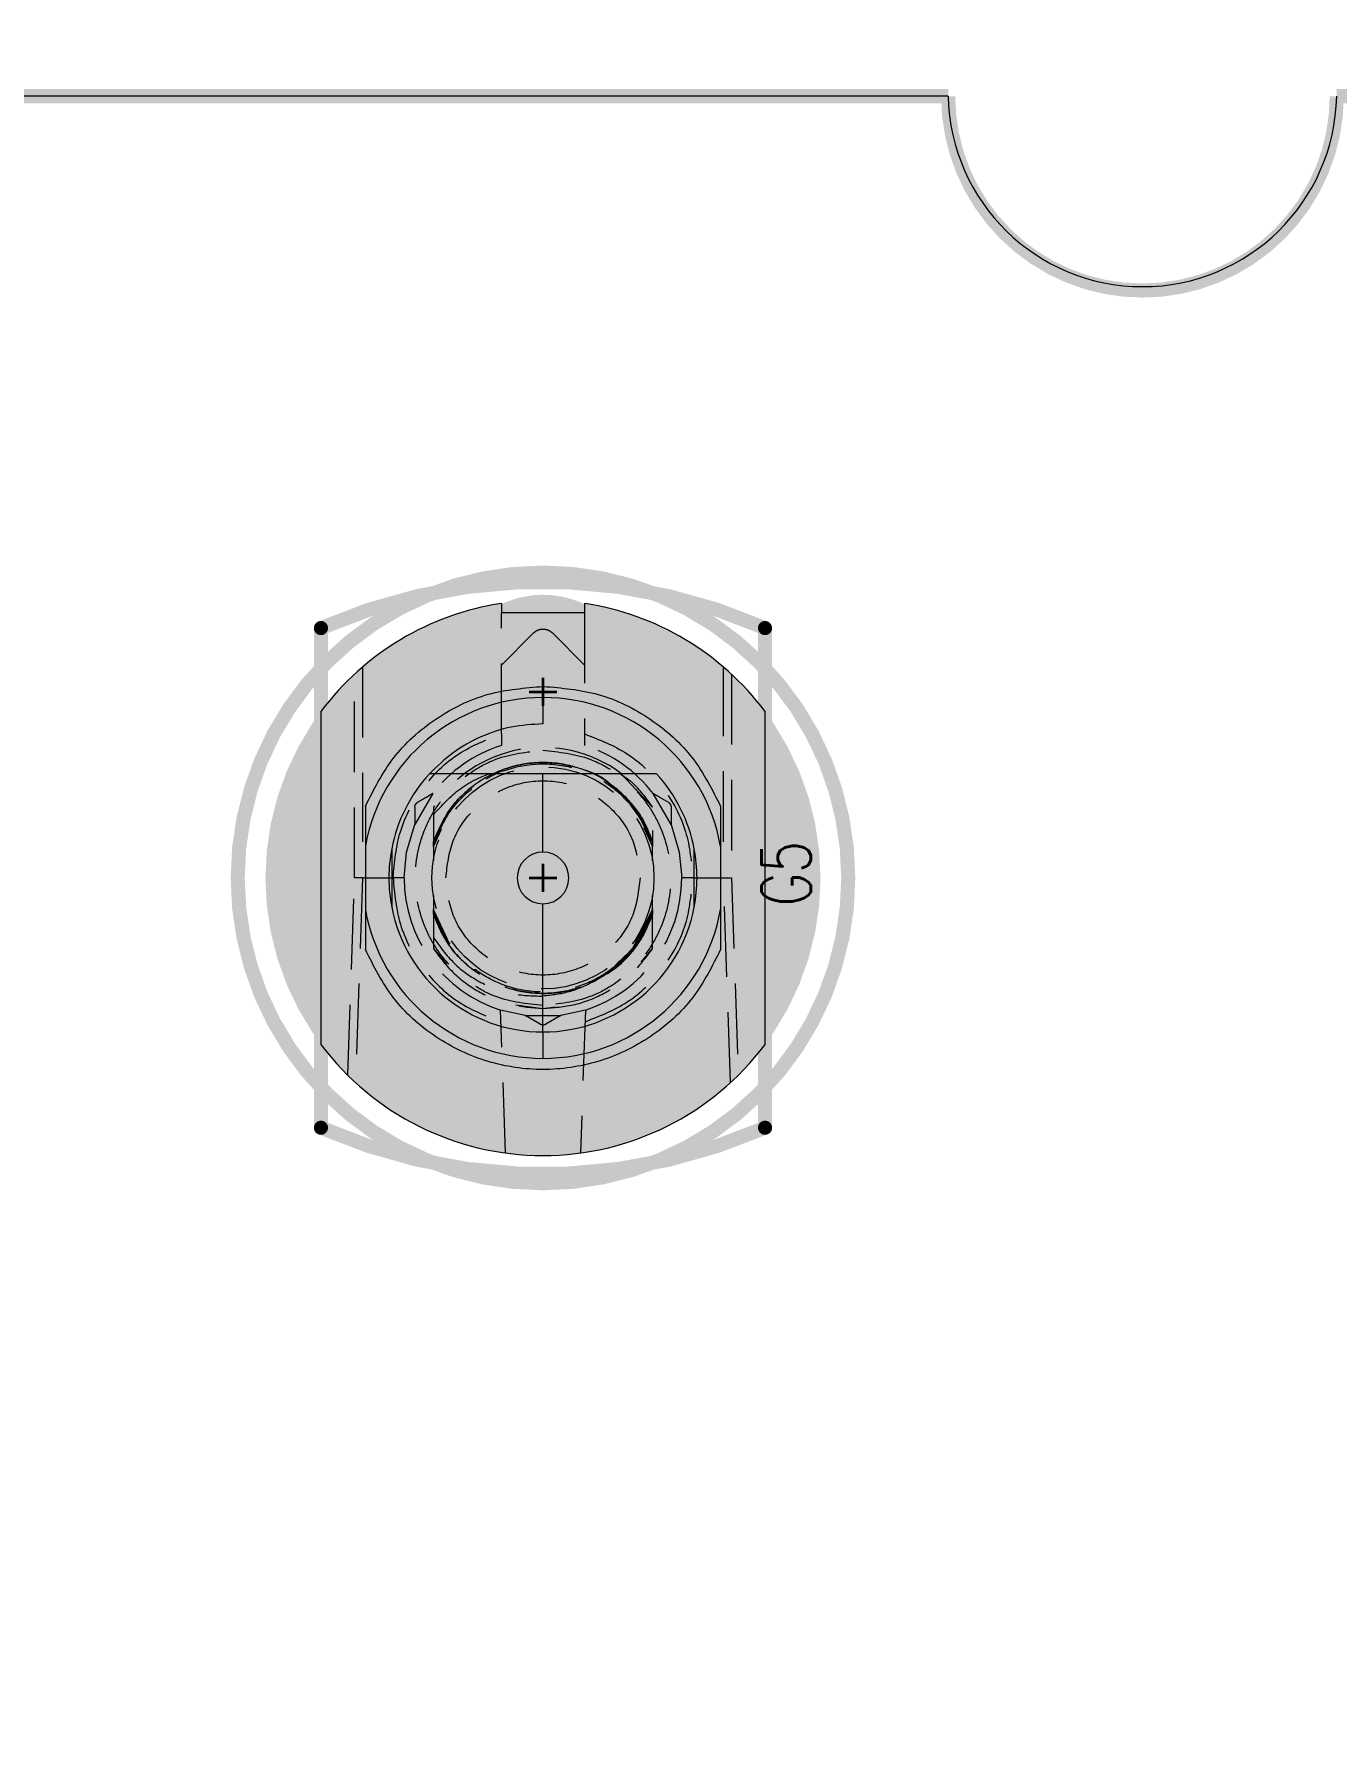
# Model space of a CAD drawing. Header units: millimetres. Extents: x 5 to 1395, y 5 to 415.
# Drawn here: x 1079.18 to 1102.64, y 260.83 to 291.72 of the extents above; entities that cross this region are included whole.
import ezdxf

# ---------------------------------------------------------------- set-up
doc = ezdxf.new("R2010")
doc.units = ezdxf.units.MM
doc.header["$PDSIZE"] = -1
doc.linetypes.add('HIDDEN', pattern=[1.905, 1.27, -0.635])
for name, color, linetype in [('BOARD_OUTLINE_00', 2, 'Continuous'), ('DRIL_PLTE_THRU_01', 16, 'Continuous'), ('DRIL_PLTE_THRU_02', 146, 'Continuous'), ('DRIL_PLTE_THRU_03', 56, 'Continuous'), ('DRIL_PLTE_THRU_04', 216, 'Continuous'), ('DRIL_PLTE_THRU_05', 34, 'Continuous'), ('DRIL_PLTE_THRU_06', 96, 'Continuous'), ('DRIL_PLTE_THRU_07', 171, 'Continuous'), ('DRIL_PLTE_THRU_08', 176, 'Continuous'), ('DRIL_SYMBOL', 2, 'Continuous'), ('PADS_BOT', 5, 'Continuous'), ('PADS_INNER', 1, 'Continuous'), ('PADS_TOP', 1, 'Continuous'), ('PART_NAME_01', 1, 'Continuous'), ('PART_TOP_2DLINE_26', 5, 'Continuous'), ('PART_TOP_2DLINE_27', 5, 'Continuous')]:
    doc.layers.add(name, color=color, linetype=linetype)
doc.styles.add('W0$127', font='simplex', dxfattribs={"width": 0.75})
doc.dimstyles.new('ISO-25', dxfattribs={"dimtxt": 2.5, "dimasz": 2.5, "dimexe": 1.25, "dimexo": 0.625, "dimtad": 1, "dimtxsty": 'Standard', "dimcen": 2.5, "dimadec": 0, "dimazin": 0, "dimtfac": 1, "dimtmove": 0, "dimatfit": 3, "dimfxl": 0, "dimarcsym": 0})

# ---------------------------------------------------------------- blocks, each defined once
blk = doc.blocks.new('BOARD_30802')
at = {"layer": 'BOARD_OUTLINE_00', "const_width": 0.254}
blk.add_lwpolyline([(292.4, 279.4), (139.4, 279.4, -1), (132.4, 279.4), (19.4, 279.4, -1), (12.4, 279.4), (0, 279.4), (0, 218.93), (2, 218.93, -1), (2, 211.93), (0, 211.93), (0, 63), (2, 63, -1), (2, 56), (0, 56), (0, 0), (431.8, 0)], format="xyb", dxfattribs=at)
blk = doc.blocks.new('SMOOTH_0$254')
at = {"const_width": 0.127}
blk.add_lwpolyline([(-0.0635, 0, 1), (0.0635, 0, 1)], format="xyb", close=True, dxfattribs=at)
blk = doc.blocks.new('PART_BODY_TOP_1')
at = {"layer": 'PART_TOP_2DLINE_26', "const_width": 0.254}
blk.add_lwpolyline([(5.5, 0, 1), (-5.5, 0, 1)], format="xyb", close=True, dxfattribs=at)
at = {"layer": 'PART_TOP_2DLINE_27', "const_width": 0.254}
blk.add_lwpolyline([(-4.5, 4), (4.5, 4, -0.208911), (4.5, -4), (-4.5, -4, -0.208911)], format="xyb", close=True, dxfattribs=at)
at = {"layer": 'PART_TOP_2DLINE_27'}
for p in [(-4.5, 4), (4.5, 4), (-4.5, -4), (4.5, -4)]:
    blk.add_blockref('SMOOTH_0$254', p, dxfattribs=at)
blk = doc.blocks.new('DRIL_SYMBOL_5$15')
at = {"layer": 'DRIL_SYMBOL', "const_width": 0.0508}
for points in [[(-0.254, 0), (0.254, 0)], [(0, -0.254), (0, 0.254)]]:
    blk.add_lwpolyline(points, dxfattribs=at)
blk = doc.blocks.new('DRIL_HOLE_5$15')
at = {"const_width": 2.575}
blk.add_lwpolyline([(-1.2875, 0, 1), (1.2875, 0, 1)], format="xyb", close=True, dxfattribs=at)
blk.add_blockref('DRIL_SYMBOL_5$15', (0, 0))
blk = doc.blocks.new('PAD_0')
at = {"const_width": 5}
blk.add_lwpolyline([(0, -2.5, 1), (0, 2.5, 1)], format="xyb", close=True, dxfattribs=at)
blk = doc.blocks.new('STK_TOP_181')
at = {"layer": 'DRIL_PLTE_THRU_01'}
blk.add_blockref('DRIL_HOLE_5$15', (0, 0), dxfattribs=at)
at = {"layer": 'DRIL_PLTE_THRU_02'}
blk.add_blockref('DRIL_HOLE_5$15', (0, 0), dxfattribs=at)
at = {"layer": 'DRIL_PLTE_THRU_03'}
blk.add_blockref('DRIL_HOLE_5$15', (0, 0), dxfattribs=at)
at = {"layer": 'DRIL_PLTE_THRU_04'}
blk.add_blockref('DRIL_HOLE_5$15', (0, 0), dxfattribs=at)
at = {"layer": 'DRIL_PLTE_THRU_05'}
blk.add_blockref('DRIL_HOLE_5$15', (0, 0), dxfattribs=at)
at = {"layer": 'DRIL_PLTE_THRU_06'}
blk.add_blockref('DRIL_HOLE_5$15', (0, 0), dxfattribs=at)
at = {"layer": 'DRIL_PLTE_THRU_07'}
blk.add_blockref('DRIL_HOLE_5$15', (0, 0), dxfattribs=at)
at = {"layer": 'DRIL_PLTE_THRU_08'}
blk.add_blockref('DRIL_HOLE_5$15', (0, 0), dxfattribs=at)
at = {"layer": 'PADS_BOT'}
blk.add_blockref('PAD_0', (0, 0), dxfattribs=at)
at = {"layer": 'PADS_INNER'}
blk.add_blockref('PAD_0', (0, 0), dxfattribs=at)
at = {"layer": 'PADS_TOP'}
blk.add_blockref('PAD_0', (0, 0), dxfattribs=at)
blk = doc.blocks.new('DRIL_SYMBOL_2$55')
at = {"layer": 'DRIL_SYMBOL', "const_width": 0.0508}
for points in [[(-0.254, 0), (0.254, 0)], [(0, -0.254), (0, 0.254)]]:
    blk.add_lwpolyline(points, dxfattribs=at)
blk = doc.blocks.new('DRIL_HOLE_2$55')
at = {"const_width": 1.275}
blk.add_lwpolyline([(-0.6375, 0, 1), (0.6375, 0, 1)], format="xyb", close=True, dxfattribs=at)
blk.add_blockref('DRIL_SYMBOL_2$55', (0, 0))
blk = doc.blocks.new('PAD_1')
at = {"const_width": 1.75}
blk.add_lwpolyline([(0, -0.875, 1), (0, 0.875, 1)], format="xyb", close=True, dxfattribs=at)
blk = doc.blocks.new('STK_TOP_182')
at = {"layer": 'DRIL_PLTE_THRU_01'}
blk.add_blockref('DRIL_HOLE_2$55', (0, 0), dxfattribs=at)
at = {"layer": 'DRIL_PLTE_THRU_02'}
blk.add_blockref('DRIL_HOLE_2$55', (0, 0), dxfattribs=at)
at = {"layer": 'DRIL_PLTE_THRU_03'}
blk.add_blockref('DRIL_HOLE_2$55', (0, 0), dxfattribs=at)
at = {"layer": 'DRIL_PLTE_THRU_04'}
blk.add_blockref('DRIL_HOLE_2$55', (0, 0), dxfattribs=at)
at = {"layer": 'DRIL_PLTE_THRU_05'}
blk.add_blockref('DRIL_HOLE_2$55', (0, 0), dxfattribs=at)
at = {"layer": 'DRIL_PLTE_THRU_06'}
blk.add_blockref('DRIL_HOLE_2$55', (0, 0), dxfattribs=at)
at = {"layer": 'DRIL_PLTE_THRU_07'}
blk.add_blockref('DRIL_HOLE_2$55', (0, 0), dxfattribs=at)
at = {"layer": 'DRIL_PLTE_THRU_08'}
blk.add_blockref('DRIL_HOLE_2$55', (0, 0), dxfattribs=at)
at = {"layer": 'PADS_BOT'}
blk.add_blockref('PAD_1', (0, 0), dxfattribs=at)
at = {"layer": 'PADS_INNER'}
blk.add_blockref('PAD_1', (0, 0), dxfattribs=at)
at = {"layer": 'PADS_TOP'}
blk.add_blockref('PAD_1', (0, 0), dxfattribs=at)
blk = doc.blocks.new('SYM_TOP_3')
for name, p in [('PART_BODY_TOP_1', (0, 0)), ('STK_TOP_181', (0, 0)), ('STK_TOP_182', (3.35, 0))]:
    blk.add_blockref(name, p)
blk = doc.blocks.new('PART_TOP_31')
blk.add_blockref('SYM_TOP_3', (0, 0))
at = {"layer": 'PART_NAME_01', "style": 'W0$127', "width": 0.75}
blk.add_text('G5', height=0.889, dxfattribs=at).set_placement((-0.508, -4.826))
blk = doc.blocks.new('q')
blk.add_blockref('BOARD_30802', (963.245, 11.209))
at = {"rotation": 90}
blk.add_blockref('PART_TOP_31', (1088.345, 276.529), dxfattribs=at)
blk = doc.blocks.new('*D230')
at = {"color": 0, "lineweight": -2}
for p, q in [((969.595, 286.609), (969.595, 307.072)), ((1257.145, 291.679), (1257.145, 307.072)), ((972.897, 306.072), (1253.843, 306.072))]:
    blk.add_line(p, q, dxfattribs=at)
at = {"color": 0}
for points in [[(972.897, 306.622), (972.897, 305.521), (969.595, 306.072)], [(1253.843, 306.622), (1253.843, 305.521), (1257.145, 306.072)]]:
    blk.add_solid(points, dxfattribs=at)
at = {"layer": 'Defpoints', "color": 0}
for p in [(1257.145, 306.072), (1257.145, 290.679), (969.595, 285.609)]:
    blk.add_point(p, dxfattribs=at)
at = {"color": 0, "insert": (1113.37, 309.637), "char_height": 3.5, "attachment_point": 5}
blk.add_mtext('287,550', dxfattribs=at)
blk = doc.blocks.new('*D231')
at = {"color": 0, "lineweight": -2}
for p, q in [((969.595, 286.609), (969.595, 323.77)), ((1257.145, 181.679), (1257.145, 323.77)), ((1253.843, 322.77), (972.897, 322.77))]:
    blk.add_line(p, q, dxfattribs=at)
at = {"color": 0}
for points in [[(972.897, 323.321), (972.897, 322.22), (969.595, 322.77)], [(1253.843, 323.321), (1253.843, 322.22), (1257.145, 322.77)]]:
    blk.add_solid(points, dxfattribs=at)
at = {"layer": 'Defpoints', "color": 0}
for p in [(969.595, 322.77), (969.595, 285.609), (1257.145, 180.679)]:
    blk.add_point(p, dxfattribs=at)
at = {"color": 0, "insert": (1113.37, 326.336), "char_height": 3.5, "attachment_point": 5}
blk.add_mtext('287,550', dxfattribs=at)

msp = doc.modelspace()

# ---------------------------------------------------------------- linework, layer by layer
at = {"color": 7, "linetype": 'Continuous', "lineweight": 15}
for p, q in [((1095.6455, 290.6088), (982.6441, 290.6088)), ((1087.5948, 281.4722), (1087.5948, 281.3038)), ((1089.0948, 281.3038), (1087.5948, 281.3038)), ((1089.0948, 281.4722), (1089.0948, 281.3038)), ((1088.3448, 279.7788), (1088.3448, 279.3038)), ((1084.3448, 279.5288), (1084.3448, 273.5288)), ((1092.3448, 273.5288), (1092.3448, 279.5288)), ((1088.3448, 276.9935), (1088.3448, 278.4038)), ((1088.3448, 273.7538), (1088.3448, 276.064)), ((1088.3448, 273.7538), (1088.3448, 273.2788))]:
    msp.add_line(p, q, dxfattribs=at)
at = {"color": 7, "linetype": 'HIDDEN', "lineweight": 0}
for p, q in [((1087.5948, 279.1225), (1087.5948, 281.3038)), ((1089.0948, 281.3038), (1089.0948, 279.1225)), ((1087.5948, 280.3636), (1088.168, 280.9369)), ((1088.5216, 280.9369), (1089.0948, 280.3636)), ((1085.0948, 280.3285), (1085.0948, 277.1791)), ((1091.5948, 277.1791), (1091.5948, 280.3285)), ((1084.9505, 276.5288), (1084.9505, 280.2001)), ((1091.7391, 280.2001), (1091.7391, 276.5288)), ((1089.7425, 278.418), (1090.3198, 277.8023)), ((1086.3593, 278.0479), (1086.0364, 277.4887)), ((1086.3698, 277.8023), (1086.3698, 277.1797)), ((1086.3698, 277.8023), (1086.3698, 276.844)), ((1090.6532, 277.4887), (1090.3303, 278.0479)), ((1086.5317, 277.4945), (1086.3698, 277.1797)), ((1090.0258, 277.7514), (1090.3198, 277.1797)), ((1090.0259, 277.7514), (1090.3198, 277.1797)), ((1086.3698, 277.0948), (1086.5173, 277.4077)), ((1090.16, 277.4338), (1090.3198, 277.0948)), ((1090.3198, 277.1797), (1090.1959, 277.4208)), ((1090.3198, 277.3821), (1090.3198, 277.1797)), ((1090.3198, 276.844), (1090.3198, 277.0948)), ((1084.8263, 272.9763), (1084.9504, 276.5288)), ((1085.0948, 276.5288), (1084.9505, 276.5288)), ((1085.0948, 276.5288), (1084.9661, 272.8431)), ((1085.0948, 276.5288), (1085.6448, 276.5288)), ((1085.8448, 276.5288), (1085.6448, 276.5288)), ((1091.0448, 276.5288), (1090.8448, 276.5288)), ((1091.0448, 276.5288), (1091.5948, 276.5288)), ((1091.7235, 272.8431), (1091.5948, 276.5288)), ((1091.5948, 276.5288), (1091.7392, 276.5288)), ((1091.7392, 276.5288), (1091.8633, 272.9763)), ((1086.3698, 276.2135), (1086.3698, 275.4562)), ((1086.6322, 275.4063), (1086.3698, 275.9628)), ((1086.6323, 275.4063), (1086.3699, 275.9628)), ((1090.3198, 275.9628), (1089.9586, 275.2573)), ((1090.3198, 275.9628), (1090.0689, 275.4307)), ((1090.3198, 275.9628), (1090.0689, 275.4307)), ((1090.3198, 275.9628), (1090.3198, 276.2135)), ((1091.0698, 276.0044), (1091.0698, 276.0044)), ((1086.3698, 275.8779), (1086.5773, 275.4744)), ((1086.3698, 275.8778), (1086.3698, 275.2552)), ((1090.3198, 275.8779), (1090.0555, 275.3638)), ((1090.0555, 275.3638), (1090.3198, 275.8779)), ((1090.3198, 275.8779), (1090.0555, 275.3638)), ((1090.09, 275.4309), (1090.3198, 275.8779)), ((1090.3198, 275.2552), (1090.3198, 275.8779)), ((1086.3698, 275.2552), (1086.599, 274.9818)), ((1090.1138, 275.0094), (1090.3198, 275.2552)), ((1087.6698, 271.5746), (1087.5799, 274.1487)), ((1088.0219, 274.0497), (1087.5799, 274.1487)), ((1087.8557, 274.2401), (1088.3448, 274.1788)), ((1088.3448, 274.1788), (1088.5675, 274.2067)), ((1089.1097, 274.1487), (1088.6677, 274.0497)), ((1089.1097, 274.1487), (1089.0198, 271.5746)), ((1088.2948, 273.8922), (1088.0219, 274.0497)), ((1088.0219, 274.0497), (1088.6677, 274.0497)), ((1088.6677, 274.0497), (1088.3948, 273.8922))]:
    msp.add_line(p, q, dxfattribs=at)
at = {"color": 7, "linetype": 'HIDDEN', "lineweight": 0, "flags": 128}
for points in [[(1087.5687, 278.458), (1087.5973, 278.4618), (1087.6062, 278.4619), (1087.6076, 278.4616), (1087.6084, 278.4612), (1087.6085, 278.4611), (1087.6086, 278.4611), (1087.6086, 278.461), (1087.6086, 278.461), (1087.6086, 278.461), (1087.6087, 278.461), (1087.6087, 278.461), (1087.6086, 278.4611), (1087.6086, 278.4613), (1087.6086, 278.4614), (1087.6086, 278.4614), (1087.6086, 278.4614), (1087.6086, 278.4614), (1087.6086, 278.4614), (1087.6086, 278.4613), (1087.6087, 278.4611), (1087.6087, 278.4609), (1087.6088, 278.4608), (1087.6088, 278.4607), (1087.6088, 278.4607), (1087.6088, 278.4607), (1087.6088, 278.4607), (1087.6088, 278.4607), (1087.6088, 278.4604), (1087.6087, 278.46), (1087.6083, 278.4593), (1087.6054, 278.4567), (1087.4759, 278.3925), (1087.3129, 278.3053)], [(1086.3698, 277.8023), (1086.3698, 277.8023)], [(1086.3698, 277.8023), (1086.3698, 277.8023)], [(1086.3698, 277.8023), (1086.3698, 277.8023)], [(1086.3698, 277.8023), (1086.3698, 277.8023)], [(1086.3698, 277.8023), (1086.3698, 277.8023)], [(1086.3698, 277.8023), (1086.3698, 277.8023)], [(1086.3698, 277.8023), (1086.3698, 277.8023)], [(1086.3698, 277.8023), (1086.3698, 277.8023)], [(1090.3198, 277.8023), (1090.3198, 277.8023)], [(1085.8448, 276.5288), (1085.8885, 276.9944), (1086.0364, 277.4887)], [(1090.6532, 277.4887), (1090.8011, 276.9944), (1090.8448, 276.5288)], [(1086.3698, 276.844), (1086.3698, 276.844)], [(1090.3198, 277.0948), (1090.3198, 277.0948)], [(1090.3198, 277.0948), (1090.3198, 277.0948)], [(1090.3198, 277.0948), (1090.3198, 277.0948)], [(1090.3198, 277.0948), (1090.3198, 277.0948)], [(1090.3198, 277.0948), (1090.3198, 277.0948)], [(1086.3698, 276.2135), (1086.3698, 276.2135)], [(1090.3198, 275.9628), (1090.3198, 275.9628)], [(1090.3198, 275.9628), (1090.3198, 275.9628)], [(1090.3198, 275.9628), (1090.3198, 275.9628)], [(1090.3198, 275.9628), (1090.3198, 275.9628)], [(1090.3198, 275.9628), (1090.3198, 275.9628)], [(1090.3198, 275.9628), (1090.3198, 275.9628)], [(1090.3198, 275.9628), (1090.3198, 275.9628)], [(1090.3198, 275.9628), (1090.3198, 275.9628)], [(1086.5656, 275.5015), (1086.5656, 275.5015)], [(1086.3698, 275.2552), (1086.3698, 275.2552)], [(1086.3698, 275.2552), (1086.3698, 275.2552)], [(1086.3698, 275.2552), (1086.3698, 275.2552)], [(1086.3698, 275.2552), (1086.3698, 275.2552)], [(1086.3698, 275.2552), (1086.3698, 275.2552)], [(1086.3698, 275.2552), (1086.3698, 275.2552)], [(1086.3698, 275.2552), (1086.3698, 275.2552)], [(1090.3198, 275.2552), (1090.3198, 275.2552)], [(1087.3176, 274.7495), (1087.3176, 274.7495)]]:
    msp.add_lwpolyline(points, dxfattribs=at)
at = {"color": 7, "linetype": 'HIDDEN', "lineweight": 0}
msp.add_circle((1088.3448, 276.5288), 2, dxfattribs=at)
at = {"color": 7, "linetype": 'Continuous', "lineweight": 15}
for centre, radius, start, end in [((1099.1448, 290.6788), 3.5, 181.14599, 358.85401), ((1088.3448, 276.5288), 5, 98.62693, 143.1301), ((1088.3448, 276.5288), 5, 36.8699, 81.37307), ((1088.3448, 276.5288), 3.25, 90, 169.93673), ((1088.3448, 276.5288), 3.25, 10.06327, 90), ((1088.3448, 276.5288), 2.775, 137.49336, 169.10705), ((1088.3448, 276.5288), 2.775, 10.89324, 42.50663), ((1088.3448, 276.5288), 2.775, 169.10668, 190.89376), ((1088.3448, 276.5288), 0.4648, 90, 270), ((1088.3448, 276.5288), 0.4648, 270, 90), ((1088.3448, 276.5288), 2.775, 349.10676, 10.89295), ((1088.3448, 276.5288), 3.25, 190.06327, 270), ((1088.3448, 276.5288), 2.775, 190.89295, 270), ((1088.3448, 276.5288), 2.775, 270, 349.10705), ((1088.3448, 276.5288), 3.25, 270, 349.93673), ((1088.3448, 276.5288), 5, 216.8699, 323.1301)]:
    msp.add_arc(centre, radius, start, end, dxfattribs=at)
at = {"color": 7, "linetype": 'HIDDEN', "lineweight": 0}
for radius, start, end in [(2.5, 107.4576, 142.57976), (2.35, 53.50581, 147.18508), (2.5, 37.42024, 72.5424), (2.5, 180, 252.18431), (2.5, 287.81569, 0)]:
    msp.add_arc((1088.3448, 276.5288), radius, start, end, dxfattribs=at)
for points, knots in [([(1088.168, 280.9369), (1088.1939, 280.9574), (1088.2455, 280.9984), (1088.3448, 281.0159), (1088.4441, 280.9984), (1088.4958, 280.9574), (1088.5216, 280.9369)], [0, 0, 0, 0, 0.25000537, 0.49999064, 0.74999463, 1, 1, 1, 1]), ([(1085.6448, 276.5288), (1085.6706, 276.8113), (1085.7236, 277.3918), (1086.1513, 278.1779), (1086.7876, 278.8071), (1087.3305, 279.0193), (1087.5948, 279.1225)], [0, 0, 0, 0, 0.243393, 0.5000001, 0.7566083, 1, 1, 1, 1]), ([(1087.5948, 279.1225), (1087.5948, 279.0947), (1087.5948, 279.0395), (1087.5948, 278.9713), (1087.5948, 278.9223), (1087.5948, 278.9165), (1087.5948, 278.9136)], [0, 0, 0, 0, 0.2586283, 0.5136103, 0.7560865, 1, 1, 1, 1]), ([(1089.0948, 279.1225), (1089.3591, 279.0193), (1089.902, 278.8071), (1090.5383, 278.1779), (1090.966, 277.3918), (1091.019, 276.8113), (1091.0448, 276.5288)], [0, 0, 0, 0, 0.2433899, 0.4999999, 0.7566072, 1, 1, 1, 1]), ([(1089.0948, 279.1225), (1089.0948, 279.0948), (1089.0948, 279.0397), (1089.0948, 278.9715), (1089.0948, 278.9223), (1089.0948, 278.9165), (1089.0948, 278.9136)], [0, 0, 0, 0, 0.2580893, 0.5125825, 0.7555906, 1, 1, 1, 1]), ([(1088.3448, 274.2288), (1088.0556, 274.2597), (1087.6091, 274.3074), (1087.0729, 274.5937), (1086.7075, 274.8908), (1086.4083, 275.2569), (1086.131, 275.7929), (1085.989, 276.5288), (1086.131, 277.2645), (1086.4082, 277.8005), (1086.7073, 278.1665), (1087.0728, 278.4638), (1087.6089, 278.7502), (1088.0556, 278.7979), (1088.3448, 278.8288)], [0, 0, 0, 0, 0.11972138, 0.18482263, 0.24999984, 0.31510276, 0.38027911, 0.49999947, 0.61972187, 0.68482451, 0.75000107, 0.81510189, 0.88027823, 1, 1, 1, 1]), ([(1088.3448, 278.8288), (1088.634, 278.7979), (1089.0805, 278.7502), (1089.6167, 278.4639), (1089.9821, 278.1667), (1090.2813, 277.8007), (1090.5586, 277.2647), (1090.7006, 276.5288), (1090.5586, 275.793), (1090.2814, 275.257), (1089.9823, 274.8911), (1089.6168, 274.5938), (1089.0807, 274.3074), (1088.634, 274.2597), (1088.3448, 274.2288)], [0, 0, 0, 0, 0.1197215, 0.1848236, 0.2499994, 0.3151022, 0.3802784, 0.5000006, 0.6197207, 0.6848233, 0.7499997, 0.8151017, 0.8802788, 1, 1, 1, 1]), ([(1089.5829, 278.1944), (1089.5765, 278.2009), (1089.4176, 278.3607), (1088.9861, 278.5289), (1088.3476, 278.6453), (1087.6924, 278.5392), (1087.1085, 278.2409), (1086.6299, 277.7794), (1086.4565, 277.3796), (1086.3698, 277.1797)], [0, 0, 0, 0, 0.0069747, 0.1724787, 0.3379836, 0.5034861, 0.6689901, 0.8344945, 1, 1, 1, 1]), ([(1086.3698, 277.1797), (1086.4565, 277.3796), (1086.6299, 277.7795), (1087.1084, 278.2408), (1087.6928, 278.5396), (1088.3462, 278.6437), (1088.9913, 278.5353), (1089.5043, 278.3019), (1089.7284, 278.0573), (1089.8057, 277.9729)], [0, 0, 0, 0, 0.1532176, 0.3064373, 0.4596558, 0.6128731, 0.766092, 0.9193089, 1, 1, 1, 1]), ([(1089.8747, 277.9041), (1089.7761, 278.0134), (1089.5317, 278.2843), (1088.9923, 278.5365), (1088.3459, 278.6434), (1087.6929, 278.5397), (1087.1084, 278.2407), (1086.6299, 277.7795), (1086.4565, 277.3796), (1086.3698, 277.1797)], [0, 0, 0, 0, 0.1013779, 0.2511471, 0.4009188, 0.5506888, 0.7004579, 0.8502287, 1, 1, 1, 1]), ([(1086.3698, 277.1797), (1086.4565, 277.3796), (1086.63, 277.7794), (1087.1084, 278.2407), (1087.6929, 278.5397), (1088.3459, 278.6433), (1088.9924, 278.5366), (1089.5357, 278.2817), (1089.783, 278.0072), (1089.8847, 277.8942)], [0, 0, 0, 0, 0.1492885, 0.298576, 0.4478631, 0.5971488, 0.7464362, 0.8957233, 1, 1, 1, 1]), ([(1086.3698, 277.1797), (1086.4565, 277.3796), (1086.63, 277.7794), (1087.1084, 278.2407), (1087.6929, 278.5397), (1088.3459, 278.6433), (1088.9923, 278.5365), (1089.5325, 278.2837), (1089.7775, 278.0121), (1089.8768, 277.9021)], [0, 0, 0, 0, 0.1496676, 0.2993359, 0.4490066, 0.598675, 0.7483445, 0.8980137, 1, 1, 1, 1]), ([(1090.3198, 277.1797), (1090.2331, 277.3796), (1090.0596, 277.7794), (1089.5813, 278.2406), (1088.9965, 278.54), (1088.3448, 278.6424), (1087.6932, 278.54), (1087.1083, 278.2407), (1086.63, 277.7795), (1086.4565, 277.3796), (1086.3698, 277.1797)], [0, 0, 0, 0, 0.1249986, 0.2499989, 0.3749989, 0.4999982, 0.6249985, 0.7499985, 0.8749988, 1, 1, 1, 1]), ([(1086.3698, 277.0948), (1086.4507, 277.3016), (1086.6125, 277.7153), (1087.0891, 278.1975), (1087.6808, 278.5114), (1088.3448, 278.6192), (1089.0088, 278.5114), (1089.6006, 278.1975), (1090.0771, 277.7153), (1090.2389, 277.3016), (1090.3198, 277.0948)], [0, 0, 0, 0, 0.1249991, 0.2500003, 0.3749999, 0.4999993, 0.6250001, 0.7499985, 0.8749997, 1, 1, 1, 1]), ([(1086.3698, 277.6678), (1086.5225, 277.8346), (1086.8281, 278.1683), (1087.2804, 278.3825), (1087.5331, 278.4487), (1087.5687, 278.458)], [0, 0, 0, 0, 0.4618291, 0.9241456, 1, 1, 1, 1]), ([(1086.3699, 277.0948), (1086.4508, 277.3016), (1086.6126, 277.7153), (1087.0891, 278.1975), (1087.6808, 278.5114), (1088.3448, 278.6191), (1089.0088, 278.5114), (1089.6005, 278.1975), (1090.077, 277.7153), (1090.2389, 277.3016), (1090.3198, 277.0948)], [0, 0, 0, 0, 0.1249995, 0.2500001, 0.3749994, 0.4999983, 0.6249982, 0.7499988, 0.8749974, 1, 1, 1, 1]), ([(1086.3699, 277.0948), (1086.4508, 277.3016), (1086.6126, 277.7153), (1087.0891, 278.1975), (1087.6808, 278.5114), (1088.3448, 278.6192), (1089.0088, 278.5114), (1089.6005, 278.1975), (1090.077, 277.7153), (1090.2388, 277.3016), (1090.3198, 277.0948)], [0, 0, 0, 0, 0.1249997, 0.2500006, 0.3750002, 0.4999993, 0.6249998, 0.7499994, 0.8750003, 1, 1, 1, 1]), ([(1090.3198, 277.8023), (1090.206, 277.964), (1090.0413, 278.1981), (1089.8048, 278.355), (1089.7317, 278.4035)], [0, 0, 0, 0, 0.6908279, 1, 1, 1, 1]), ([(1086.5948, 276.5288), (1086.6211, 276.7578), (1086.6737, 277.2159), (1087.0784, 277.7984), (1087.6569, 278.1877), (1088.3448, 278.3243), (1089.0327, 278.1877), (1089.6112, 277.7984), (1090.0159, 277.2159), (1090.0685, 276.7578), (1090.0948, 276.5288)], [0, 0, 0, 0, 0.1250013, 0.2499996, 0.3749998, 0.4999998, 0.6249997, 0.7499999, 0.8749989, 1, 1, 1, 1]), ([(1089.9067, 277.8635), (1089.8201, 277.9556), (1089.7184, 278.0637), (1089.6049, 278.1679), (1089.5853, 278.1898), (1089.5815, 278.1967), (1089.5811, 278.199), (1089.5813, 278.2), (1089.5815, 278.2003), (1089.5816, 278.2005)], [0, 0, 0, 0, 0.805359, 0.9459834, 0.9826888, 0.9932405, 0.9969118, 0.9985081, 1, 1, 1, 1]), ([(1089.5816, 278.2005), (1089.7442, 278.059), (1090.0694, 277.776), (1090.2363, 277.3784), (1090.3198, 277.1797)], [0, 0, 0, 0, 0.500001, 1, 1, 1, 1]), ([(1086.0364, 277.8038), (1086.0371, 277.8125), (1086.0384, 277.8299), (1086.049, 277.8543), (1086.0648, 277.8756), (1086.0792, 277.8855), (1086.0864, 277.8904)], [0, 0, 0, 0, 0.2508012, 0.5000565, 0.7491502, 1, 1, 1, 1]), ([(1086.0364, 277.8038), (1086.0364, 277.7217), (1086.0364, 277.6134), (1086.0364, 277.5169), (1086.0364, 277.4923), (1086.0364, 277.4899), (1086.0364, 277.4887)], [0, 0, 0, 0, 0.6386854, 0.8437406, 0.9249981, 1, 1, 1, 1]), ([(1086.3593, 278.0479), (1086.3583, 278.0473), (1086.3562, 278.0461), (1086.3348, 278.0338), (1086.2826, 278.0036), (1086.1955, 277.9534), (1086.1247, 277.9125), (1086.0864, 277.8904)], [0, 0, 0, 0, 0.07411355, 0.1549261, 0.35990339, 0.65371534, 1, 1, 1, 1]), ([(1089.8057, 277.9729), (1089.8824, 277.9037), (1090.121, 277.6886), (1090.2394, 277.3854), (1090.3198, 277.1797)], [0, 0, 0, 0, 0.3212805, 1, 1, 1, 1]), ([(1090.3198, 277.0948), (1090.2716, 277.234), (1090.1752, 277.5124), (1089.9962, 277.7465), (1089.9067, 277.8635)], [0, 0, 0, 0, 0.5000007, 1, 1, 1, 1]), ([(1090.6032, 277.8904), (1090.5321, 277.9314), (1090.4383, 277.9856), (1090.3547, 278.0338), (1090.3334, 278.0461), (1090.3313, 278.0473), (1090.3303, 278.0479)], [0, 0, 0, 0, 0.63871129, 0.84375495, 0.92500609, 1, 1, 1, 1]), ([(1090.6032, 277.8904), (1090.6104, 277.8855), (1090.6248, 277.8756), (1090.6407, 277.8543), (1090.6512, 277.8299), (1090.6525, 277.8125), (1090.6532, 277.8038)], [0, 0, 0, 0, 0.2508543, 0.4999525, 0.7491851, 1, 1, 1, 1]), ([(1090.6532, 277.8038), (1090.6532, 277.7217), (1090.6532, 277.6133), (1090.6532, 277.5169), (1090.6532, 277.4923), (1090.6532, 277.4899), (1090.6532, 277.4887)], [0, 0, 0, 0, 0.6387298, 0.8437469, 0.925001, 1, 1, 1, 1]), ([(1086.3698, 277.0948), (1086.3698, 277.0951), (1086.3698, 277.0959), (1086.3698, 277.1028), (1086.3698, 277.1294), (1086.3698, 277.1579), (1086.3698, 277.1797)], [0, 0, 0, 0, 0.0689218, 0.1454857, 0.3449639, 1, 1, 1, 1]), ([(1086.3698, 277.0948), (1086.3698, 277.0951), (1086.3698, 277.0959), (1086.3698, 277.1027), (1086.3698, 277.1293), (1086.3698, 277.1578), (1086.3698, 277.1797)], [0, 0, 0, 0, 0.0688564, 0.145317, 0.3446404, 1, 1, 1, 1]), ([(1090.3198, 277.1797), (1090.3198, 277.158), (1090.3198, 277.1299), (1090.3198, 277.1027), (1090.3198, 277.0959), (1090.3198, 277.0951), (1090.3198, 277.0948)], [0, 0, 0, 0, 0.6594299, 0.85531, 0.9305232, 1, 1, 1, 1]), ([(1085.6448, 276.5288), (1085.6705, 276.2468), (1085.7232, 275.6676), (1086.1491, 274.883), (1086.7827, 274.2541), (1087.3239, 274.041), (1087.5873, 273.9372)], [0, 0, 0, 0, 0.2434216, 0.4999999, 0.7565755, 1, 1, 1, 1]), ([(1090.0948, 276.5288), (1090.0685, 276.2997), (1090.0159, 275.8416), (1089.6112, 275.2591), (1089.0328, 274.8699), (1088.3448, 274.7332), (1087.6569, 274.8699), (1087.0784, 275.2591), (1086.6737, 275.8416), (1086.6211, 276.2997), (1086.5948, 276.5288)], [0, 0, 0, 0, 0.1249986, 0.2500002, 0.3750006, 0.5000002, 0.6249999, 0.7500003, 0.8750011, 1, 1, 1, 1]), ([(1089.1023, 273.9372), (1089.3658, 274.041), (1089.9069, 274.2541), (1090.5405, 274.883), (1090.9664, 275.6676), (1091.0191, 276.2468), (1091.0448, 276.5288)], [0, 0, 0, 0, 0.2434229, 0.5000004, 0.7565781, 1, 1, 1, 1]), ([(1086.3698, 275.8779), (1086.3698, 275.8995), (1086.3698, 275.9276), (1086.3698, 275.9548), (1086.3698, 275.9617), (1086.3698, 275.9624), (1086.3698, 275.9628)], [0, 0, 0, 0, 0.6592583, 0.8552888, 0.9304999, 1, 1, 1, 1]), ([(1086.3698, 275.8778), (1086.3698, 275.8995), (1086.3698, 275.9276), (1086.3698, 275.9548), (1086.3698, 275.9617), (1086.3698, 275.9624), (1086.3698, 275.9628)], [0, 0, 0, 0, 0.6596234, 0.8554523, 0.9305411, 1, 1, 1, 1]), ([(1089.9586, 275.2573), (1089.8305, 275.119), (1089.5744, 274.8423), (1089.0659, 274.579), (1088.512, 274.4547), (1087.9435, 274.4875), (1087.4049, 274.6724), (1086.9393, 274.997), (1086.5683, 275.4333), (1086.436, 275.7863), (1086.3698, 275.9628)], [0, 0, 0, 0, 0.1249999, 0.25, 0.3750008, 0.5000003, 0.6249999, 0.7499998, 0.8749992, 1, 1, 1, 1]), ([(1090.3198, 275.9628), (1090.2418, 275.7527), (1090.0985, 275.3669), (1089.7945, 275.0915), (1089.656, 274.9661)], [0, 0, 0, 0, 0.5445037, 1, 1, 1, 1]), ([(1090.3198, 275.9628), (1090.3198, 275.9624), (1090.3198, 275.9617), (1090.3198, 275.9548), (1090.3198, 275.9282), (1090.3198, 275.8997), (1090.3198, 275.8778)], [0, 0, 0, 0, 0.0688351, 0.1454388, 0.3448755, 1, 1, 1, 1]), ([(1090.3198, 275.9628), (1090.3198, 275.9624), (1090.3198, 275.9616), (1090.3198, 275.9548), (1090.3198, 275.9282), (1090.3198, 275.8997), (1090.3198, 275.8779)], [0, 0, 0, 0, 0.0689217, 0.145566, 0.3451753, 1, 1, 1, 1]), ([(1086.3698, 275.8779), (1086.4246, 275.7406), (1086.5342, 275.4661), (1086.8042, 275.1102), (1087.1374, 274.8161), (1087.5266, 274.6), (1087.9525, 274.4703), (1088.3955, 274.4352), (1088.839, 274.4884), (1089.1126, 274.6004), (1089.2494, 274.6563)], [0, 0, 0, 0, 0.1250022, 0.2500005, 0.375, 0.5000003, 0.625002, 0.7500015, 0.8750019, 1, 1, 1, 1]), ([(1090.3198, 275.8779), (1090.2331, 275.6779), (1090.0596, 275.2781), (1089.5813, 274.8169), (1088.9965, 274.5176), (1088.3448, 274.4151), (1087.6932, 274.5176), (1087.1083, 274.8169), (1086.63, 275.2781), (1086.4565, 275.6779), (1086.3698, 275.8778)], [0, 0, 0, 0, 0.1249997, 0.2499998, 0.3750009, 0.5, 0.625001, 0.7500008, 0.8750009, 1, 1, 1, 1]), ([(1089.1734, 274.6458), (1089.3073, 274.7053), (1089.6395, 274.8528), (1090.0578, 275.2821), (1090.2325, 275.6793), (1090.3198, 275.8779)], [0, 0, 0, 0, 0.2522684, 0.6261294, 1, 1, 1, 1]), ([(1090.3198, 275.8778), (1090.2371, 275.6738), (1090.0973, 275.3293), (1089.8198, 275.0856), (1089.7066, 274.9861)], [0, 0, 0, 0, 0.5921088, 1, 1, 1, 1]), ([(1086.3698, 275.4562), (1086.487, 275.2932), (1086.7198, 274.9696), (1087.2128, 274.6288), (1087.7642, 274.415), (1088.1522, 274.4048), (1088.3448, 274.3997)], [0, 0, 0, 0, 0.2550567, 0.5067384, 0.7550556, 1, 1, 1, 1]), ([(1086.3698, 275.2552), (1086.4876, 275.0985), (1086.7233, 274.785), (1087.2099, 274.4465), (1087.7581, 274.221), (1088.1492, 274.1928), (1088.3448, 274.1788)], [0, 0, 0, 0, 0.2499994, 0.5000001, 0.7500014, 1, 1, 1, 1]), ([(1088.3448, 274.1788), (1088.5404, 274.1928), (1088.9315, 274.221), (1089.4797, 274.4465), (1089.9664, 274.785), (1090.202, 275.0985), (1090.3198, 275.2552)], [0, 0, 0, 0, 0.2500017, 0.5, 0.7500007, 1, 1, 1, 1]), ([(1089.2494, 274.6563), (1089.3835, 274.7389), (1089.6504, 274.9032), (1089.8562, 275.1396), (1089.9586, 275.2573)], [0, 0, 0, 0, 0.5024601, 1, 1, 1, 1]), ([(1089.2494, 274.6563), (1089.1068, 274.5883), (1088.8198, 274.4514), (1088.5038, 274.417), (1088.3448, 274.3997)], [0, 0, 0, 0, 0.4970602, 1, 1, 1, 1]), ([(1088.3948, 273.8922), (1088.3869, 273.8884), (1088.3711, 273.8808), (1088.3448, 273.8778), (1088.3185, 273.8808), (1088.3027, 273.8884), (1088.2948, 273.8922)], [0, 0, 0, 0, 0.2500128, 0.5, 0.7499872, 1, 1, 1, 1])]:
    msp.add_open_spline(points, degree=3, knots=knots, dxfattribs=at)
at = {"color": 7, "linetype": 'Continuous', "lineweight": 15}
for points, knots in [([(1085.1448, 277.8182), (1085.296, 278.1179), (1085.6053, 278.731), (1086.3902, 279.4291), (1087.3319, 279.8946), (1088.0163, 279.9511), (1088.3508, 279.9788)], [0, 0, 0, 0, 0.2443887, 0.5000006, 0.7556094, 1, 1, 1, 1]), ([(1088.3508, 279.9788), (1088.6843, 279.9501), (1089.3666, 279.8916), (1090.3043, 279.4254), (1091.0859, 278.7285), (1091.3941, 278.1171), (1091.5448, 277.8182)], [0, 0, 0, 0, 0.2444245, 0.5000013, 0.7555766, 1, 1, 1, 1]), ([(1088.3448, 279.3038), (1088.153, 279.2924), (1087.7695, 279.2695), (1087.2203, 279.0847), (1086.7131, 278.8047), (1086.4371, 278.5374), (1086.2991, 278.4038)], [0, 0, 0, 0, 0.2500018, 0.5000011, 0.7500033, 1, 1, 1, 1]), ([(1088.3448, 278.4038), (1088.1499, 278.4038), (1087.6455, 278.4038), (1086.9637, 278.4038), (1086.5147, 278.4038), (1086.2991, 278.4038)], [0, 0, 0, 0, 0.2465235, 0.6381385, 1, 1, 1, 1]), ([(1090.3905, 278.4038), (1089.9529, 278.4038), (1089.35, 278.4038), (1088.5611, 278.4038), (1088.3448, 278.4038)], [0, 0, 0, 0, 0.7257556, 1, 1, 1, 1]), ([(1085.1448, 277.8182), (1085.1448, 277.6837), (1085.1448, 277.5099), (1085.1448, 277.3156), (1085.1448, 277.235), (1085.1448, 277.181), (1085.1448, 277.1414), (1085.1448, 277.1152), (1085.1448, 277.1011), (1085.1448, 277.097), (1085.1448, 277.0968), (1085.1448, 277.0967)], [0, 0, 0, 0, 0.52192282, 0.6747029, 0.77964248, 0.85173033, 0.90167439, 0.9545652, 0.97587922, 0.99309465, 1, 1, 1, 1]), ([(1091.5448, 277.8182), (1091.5448, 277.6837), (1091.5448, 277.5099), (1091.5448, 277.3156), (1091.5448, 277.235), (1091.5448, 277.181), (1091.5448, 277.1414), (1091.5448, 277.1152), (1091.5448, 277.1011), (1091.5448, 277.097), (1091.5448, 277.0968), (1091.5448, 277.0967)], [0, 0, 0, 0, 0.52192282, 0.6747029, 0.77964248, 0.85173033, 0.90167439, 0.9545652, 0.97587922, 0.99309465, 1, 1, 1, 1]), ([(1085.1448, 277.0967), (1085.1448, 276.9207), (1085.1448, 276.5683), (1085.1448, 276.1752), (1085.1448, 275.9828), (1085.1448, 275.9609)], [0, 0, 0, 0, 0.4691021, 0.9396121, 1, 1, 1, 1]), ([(1085.6198, 277.0532), (1085.6198, 276.7631), (1085.6198, 276.41), (1085.6198, 276.0658), (1085.6198, 276.0044)], [0, 0, 0, 0, 0.8214986, 1, 1, 1, 1]), ([(1091.0698, 276.0044), (1091.0698, 276.2945), (1091.0698, 276.6476), (1091.0698, 276.9918), (1091.0698, 277.0532)], [0, 0, 0, 0, 0.8214867, 1, 1, 1, 1]), ([(1091.5448, 277.0967), (1091.5448, 276.9207), (1091.5448, 276.5683), (1091.5448, 276.1752), (1091.5448, 275.9828), (1091.5448, 275.9609)], [0, 0, 0, 0, 0.4691021, 0.9396121, 1, 1, 1, 1]), ([(1085.1448, 275.9609), (1085.1448, 275.9604), (1085.1448, 275.9592), (1085.1448, 275.9474), (1085.1448, 275.904), (1085.1448, 275.7075), (1085.1448, 275.4736), (1085.1448, 275.2774), (1085.1448, 275.2394)], [0, 0, 0, 0, 0.01692942, 0.03930114, 0.08170097, 0.23619582, 0.85214271, 1, 1, 1, 1]), ([(1091.5448, 275.9609), (1091.5448, 275.9604), (1091.5448, 275.9592), (1091.5448, 275.9474), (1091.5448, 275.904), (1091.5448, 275.7075), (1091.5448, 275.4736), (1091.5448, 275.2774), (1091.5448, 275.2394)], [0, 0, 0, 0, 0.01692942, 0.03930114, 0.08170097, 0.23619582, 0.85214271, 1, 1, 1, 1]), ([(1091.5448, 275.2394), (1091.3939, 274.9404), (1091.0851, 274.3287), (1090.3018, 273.6266), (1089.3622, 273.1781), (1088.3448, 273.0302), (1087.3275, 273.1781), (1086.3878, 273.6266), (1085.6045, 274.3287), (1085.2957, 274.9404), (1085.1448, 275.2394)], [0, 0, 0, 0, 0.1222025, 0.2499996, 0.3777966, 0.5000004, 0.6222042, 0.7500004, 0.8777975, 1, 1, 1, 1])]:
    msp.add_open_spline(points, degree=3, knots=knots, dxfattribs=at)

# ---------------------------------------------------------------- block references
msp.add_blockref('q', (0, 0))

# ---------------------------------------------------------------- dimensions: what is measured, and where the dimension line sits
for base, p1, p2, picture, middle in [((969.5948, 322.7702), (1257.1448, 180.6788), (969.5948, 285.6088), '*D231', (1113.3698, 326.3359)), ((1257.1448, 306.0718), (969.5948, 285.6088), (1257.1448, 290.6788), '*D230', (1113.3698, 309.6374))]:
    dim = msp.add_linear_dim(base=base, p1=p1, p2=p2, dimstyle='ISO-25', override={"dimtxt": 3.5, "dimasz": 3.302, "dimexe": 1, "dimexo": 1, "dimgap": 1.524, "dimtih": 1, "dimtoh": 1, "dimdec": 3, "dimzin": 0, "dimadec": 2, "dimtdec": 3, "dimtzin": 0})
    dim.commit()
    dim.dimension.update_dxf_attribs({"geometry": picture, "text_midpoint": middle})

doc.saveas('drawing.dxf')
